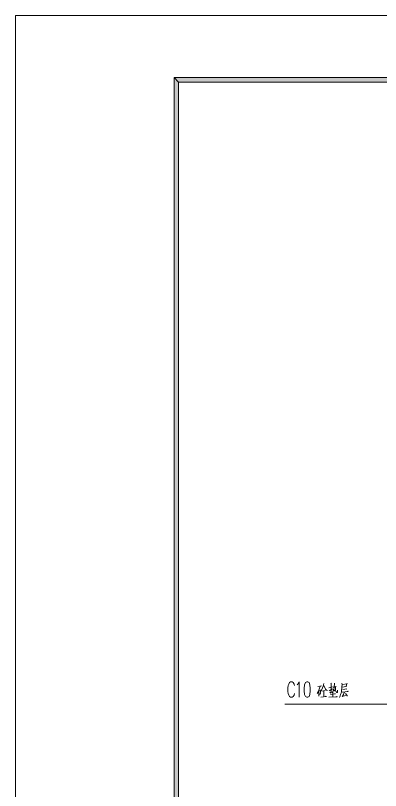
# Model space of a CAD drawing. Header units: millimetres. Extents: x 0 to 586, y 0 to 414.
# Drawn here: x 0 to 55.9, y 295.2 to 414.1 of the extents above; entities that cross this region are included whole.
import ezdxf

# ---------------------------------------------------------------- set-up
doc = ezdxf.new("R2010")
doc.units = ezdxf.units.MM

msp = doc.modelspace()

# ---------------------------------------------------------------- hatches: boundary and pattern name
h = msp.add_hatch(color=0)
h.dxf.hatch_style = 2
h.paths.add_polyline_path([(576.117861, 404.569083), (575.429944, 403.877639), (24.994306, 403.877639), (24.302861, 404.569083)])
h = msp.add_hatch(color=0)
h.dxf.hatch_style = 2
h.paths.add_polyline_path([(24.302861, 404.569083), (24.994306, 403.877639), (24.994306, 10.205861), (24.302861, 9.514417)])

# ---------------------------------------------------------------- linework, layer by layer
at = {"color": 0, "lineweight": 0}
for points in [[(0, 0), (585.632278, 0), (585.632278, 414.0835), (0, 414.0835)], [(576.117861, 404.569083), (575.429944, 403.877639), (24.994306, 403.877639), (24.302861, 404.569083)], [(24.302861, 404.569083), (24.994306, 403.877639), (24.994306, 10.205861), (24.302861, 9.514417)], [(44.647556, 311.841444), (44.446472, 311.728556), (44.308889, 311.393417), (44.241861, 310.828972), (44.241861, 310.490306), (44.308889, 309.925861), (44.446472, 309.587194), (44.647556, 309.477833), (44.781611, 309.477833), (44.986222, 309.587194), (45.120278, 309.925861), (45.187306, 310.490306), (45.187306, 310.828972), (45.120278, 311.393417), (44.986222, 311.728556), (44.781611, 311.841444)]]:
    msp.add_lwpolyline(points, close=True, dxfattribs=at)
for points in [[(42.756667, 311.280528), (42.686111, 311.502778), (42.552056, 311.728556), (42.418, 311.841444), (42.146361, 311.841444), (42.012306, 311.728556), (41.874722, 311.502778), (41.807694, 311.280528), (41.740667, 310.941861), (41.740667, 310.377417), (41.807694, 310.03875), (41.874722, 309.812972), (42.012306, 309.587194), (42.146361, 309.477833), (42.418, 309.477833), (42.552056, 309.587194), (42.686111, 309.812972), (42.756667, 310.03875)], [(43.158833, 311.393417), (43.296417, 311.502778), (43.4975, 311.841444), (43.4975, 309.477833)], [(47.251056, 311.583917), (47.159333, 311.192333), (47.159333, 311.174694), (47.067611, 310.913639), (46.961778, 310.687861), (46.859472, 310.48325)], [(48.344667, 311.640361), (48.372889, 311.566278), (48.372889, 310.373889), (48.358778, 310.243361), (48.344667, 310.148111), (48.334083, 310.091667), (48.16475, 310.278639), (48.334083, 310.130472)], [(48.880889, 311.640361), (48.905583, 311.566278), (48.895, 311.509833), (48.852667, 311.11825), (48.827972, 310.892472), (48.803278, 310.761944), (48.764472, 310.631417), (48.711556, 310.48325), (48.644528, 310.335083), (48.595139, 310.243361), (48.542222, 310.186917), (48.514, 310.148111)], [(50.016833, 311.640361), (50.041528, 311.453389), (50.016833, 311.100611), (50.002722, 310.818389), (49.988611, 310.5785), (49.949806, 310.335083), (49.896889, 310.112833), (49.833389, 309.908222), (49.766361, 309.700083), (49.702861, 309.551917), (49.649944, 309.439028)], [(50.055639, 311.453389), (50.810583, 311.527472), (50.757667, 311.583917), (50.680056, 311.11825), (50.747083, 311.11825), (50.027417, 311.044167)], [(46.676028, 311.153528), (46.584306, 310.874833), (46.482, 310.557333), (46.390278, 310.317444), (46.231528, 310.035222)], [(46.922972, 311.248778), (46.351472, 311.135889)], [(46.506694, 310.557333), (46.492583, 309.664806), (46.506694, 309.925861), (46.820667, 309.982306), (46.700722, 309.982306), (46.781861, 310.631417), (46.792444, 310.539694), (46.506694, 310.465611)], [(47.459194, 310.522056), (46.961778, 310.391528)], [(47.222833, 311.3405), (47.603833, 310.5785), (47.797861, 310.539694), (47.614417, 310.596139), (47.522694, 310.709028)], [(47.236944, 310.426806), (47.236944, 309.569556)], [(48.034222, 310.948917), (48.581028, 311.079444)], [(48.058917, 310.48325), (48.595139, 310.783111)], [(48.711556, 311.005361), (48.725667, 311.005361), (49.127833, 311.11825), (49.103139, 311.153528), (49.064333, 310.987722), (49.050222, 310.839556), (49.050222, 310.652583), (49.064333, 310.522056), (49.103139, 310.409167), (49.141944, 310.317444), (49.194861, 310.222194), (49.272472, 310.186917), (49.350083, 310.186917), (49.335972, 310.557333), (49.325389, 310.186917)], [(48.711556, 310.744306), (48.880889, 310.522056), (48.919694, 310.426806)], [(50.041528, 310.278639), (51.004611, 310.373889), (50.941111, 310.391528), (50.8635, 310.352722)], [(50.157944, 310.687861), (50.796472, 310.761944), (50.757667, 310.783111), (50.694167, 310.744306)], [(46.781861, 309.495472), (47.642639, 309.608361), (47.575611, 309.647167), (47.483889, 309.608361)], [(48.006, 309.495472), (49.283056, 309.551917), (49.24425, 309.590722), (49.074917, 309.551917)], [(48.267056, 309.908222), (49.050222, 309.999944), (48.997306, 310.017583), (48.905583, 309.982306)], [(48.644528, 310.186917), (48.658639, 309.516639)], [(50.404889, 310.261), (50.394306, 310.204556), (50.249667, 309.887056), (50.094444, 309.647167), (50.066222, 309.608361), (50.757667, 309.795333)], [(50.602444, 310.056389), (50.771778, 309.795333), (50.810583, 309.738889), (50.835278, 309.682444), (50.849389, 309.626)], [(58.049583, 308.423028), (41.278528, 308.423028)]]:
    msp.add_lwpolyline(points, dxfattribs=at)

doc.saveas('drawing.dxf')
